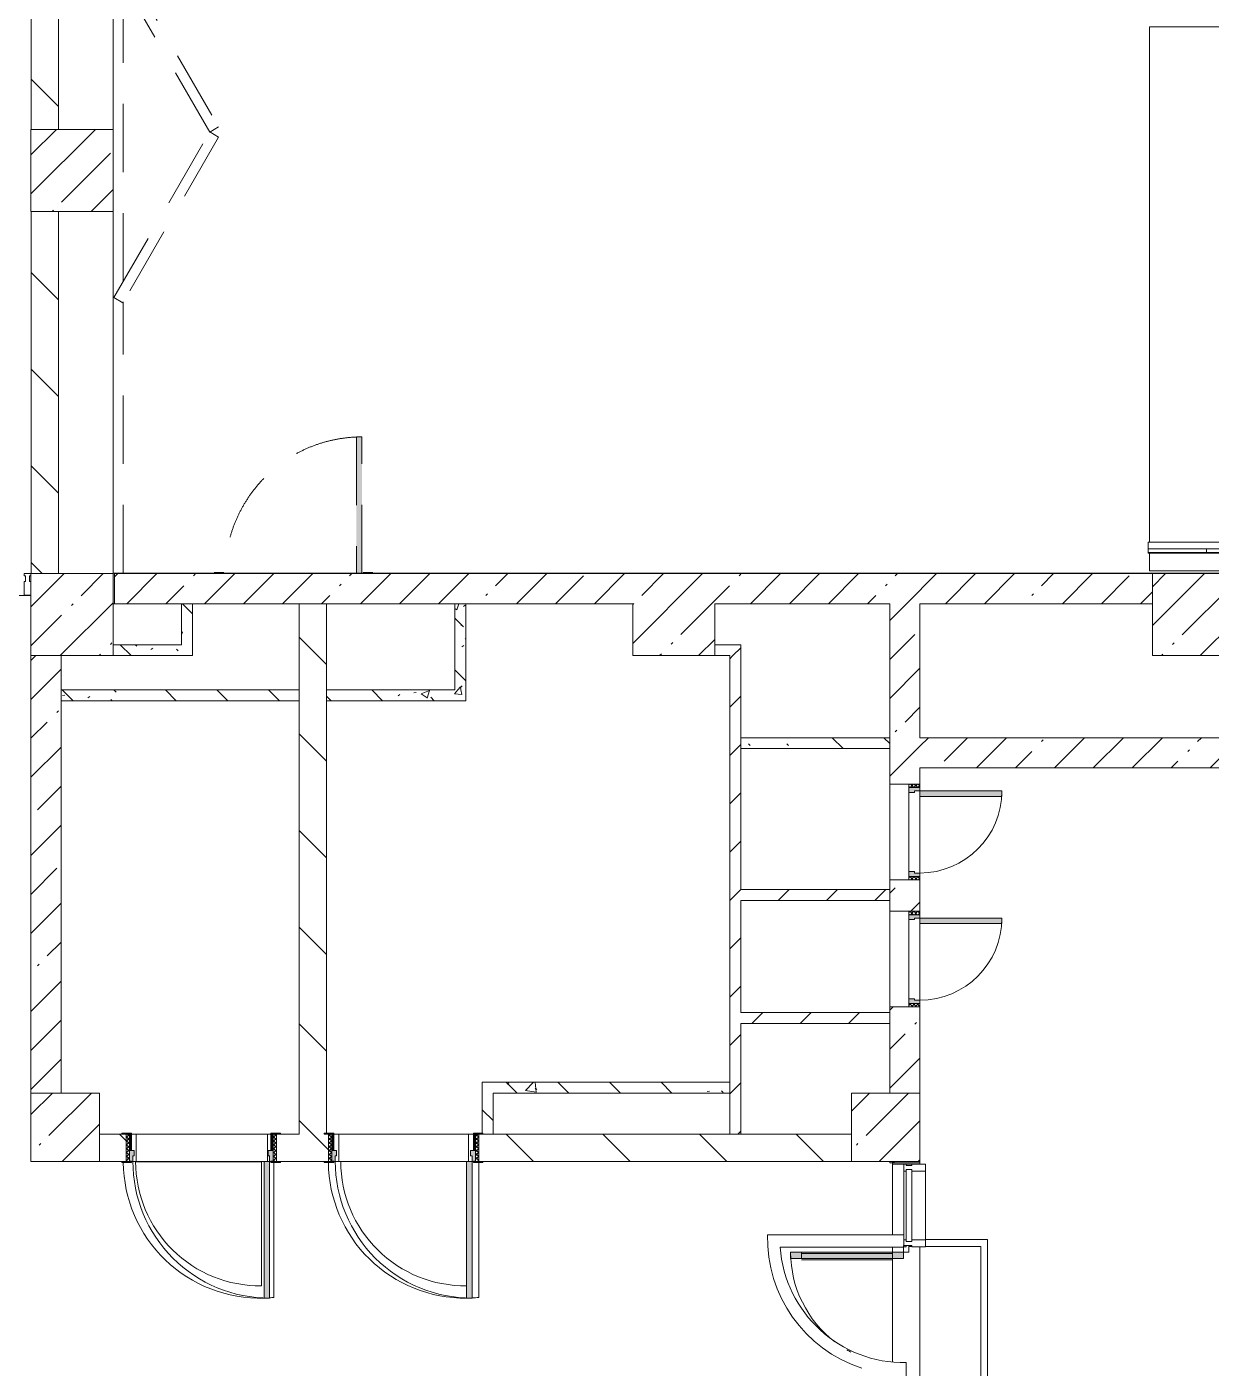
# Model space of a CAD drawing. Header units: millimetres. Extents: x 81731 to 272849, y -8553 to 29000.
# Drawn here: x 159518 to 168179, y 9388 to 19200 of the extents above; entities that cross this region are included whole.
import ezdxf

# ---------------------------------------------------------------- set-up
doc = ezdxf.new("R2010")
doc.units = ezdxf.units.MM
doc.linetypes.add('200_ШТРИХ__ш1_п0_6_', pattern=[800, 500, -300])
for name, color, linetype, lineweight, true_color in [('A-DETL-GENF-2', 7, 'Continuous', 5, 0xe2e2e2), ('A-DETL-GENF-4', 7, 'Continuous', 5, 0xaaaaaa), ('A-DOOR-4', 7, 'Continuous', 5, 0xe2e2e2), ('A-DOOR-5', 7, 'Continuous', 5, 0xaaaaaa), ('A-DOOR-FRAM-2', 7, 'Continuous', 5, 0xe2e2e2), ('A-DOOR-FRAM-4', 7, 'Continuous', 5, 0xaaaaaa), ('A-FLOR-1', 7, 'Continuous', 5, 0xaaaaaa), ('A-WALL-PATT-1', 7, 'Continuous', 5, 0x787878), ('I-WALL-26', 7, 'Continuous', 5, 0x787878)]:
    doc.layers.add(name, color=color, linetype=linetype, lineweight=lineweight, true_color=true_color)
for name, color, linetype, lineweight in [('A-DETL-MBND-1', 7, '200_ШТРИХ__ш1_п0_6_', 9), ('A-GLAZ-CURT-2', 7, 'Continuous', 5), ('A-GLAZ-CWMG-2', 7, 'Continuous', 5), ('A-WALL', 7, 'Continuous', 9), ('A-WALL-6', 7, 'Continuous', 5), ('I-WALL-24', 7, 'Continuous', 5), ('S-COLS-1', 7, 'Continuous', 5), ('S-STRS-2', 7, 'Continuous', 5)]:
    doc.layers.add(name, color=color, linetype=linetype, lineweight=lineweight)
pattern_1 = [(135, (145838.57, 0), (-353.5534, -353.5534), [])]
pattern_2 = [(45, (145838.57, 0), (-285.123, 285.123), []), (45, (146123.7, 0), (-285.123, 285.123), [504.031, -100.806, 16.764, -84.042])]
pattern_3 = [(45, (145838.57, 0), (-176.7767, 176.7767), [])]
pattern_4 = [(135, (145838.57, 0), (-377.171, -377.171), [533.4, -88.9, 17.78, -88.9]), (135, (145838.57, 376.94), (-377.171, -377.171), []), (50, (145838.57, 0), (637.645, -55.787), [66.675, -733.425]), (355, (145838.6, 0), (-123.35, 668.7), [53.34, -586.74]), (100.451, (145891.7, -4.65), (514.299, 612.908), [56.665, -623.315]), (46.184, (145838.6, 177.8), (948.776, -147.15), [100.012, -1100.137]), (96.636, (145917.6, 165.5), (830.91, 865.997), [84.998, -934.973]), (351.184, (145838.6, 177.8), (830.918, 865.99), [80.01, -880.11]), (21, (145927.47, 133.35), (530.651, -357.928), [66.675, -733.425]), (326, (145927.5, 133.35), (216.308, 644.658), [53.34, -586.74]), (71.451, (145971.7, 103.5), (746.96, 286.724), [56.665, -623.315]), (37.5, (145838.57, 0), (10.8105, 295.9426), [16.764, -562.864, 16.764, -578.866, -588.962]), (37.5, (145838.57, 0), (10.8105, 295.9426), [-1175.258, 16.764, -572.198]), (7.5, (145838.57, 0), (233.869, 350.6318), [16.764, -322.834, 16.764, -549.529, -224.472]), (7.5, (145838.57, 0), (233.869, 350.6318), [-905.891, 16.764, -207.708]), (327.5, (145640.32, 0), (474.5678, -20.0513), [16.764, -205.486, 16.764, -676.656, -920.115]), (327.5, (145640.32, 0), (474.5678, -20.0513), [-915.67, 16.764, -903.351]), (317.5, (145551.42, 0), (518.452, 88.9934), [16.764, -272.161, 16.764, -443.738, -653.415]), (317.5, (145551.42, 0), (518.452, 88.9934), [-749.427, 16.764, -636.651])]

# ---------------------------------------------------------------- blocks, each defined once
blk = doc.blocks.new('BSC_Колонна _Прямоугольная - 600х600-V93-2_4_3_птичка')
at = {"layer": 'S-COLS-1'}
h = blk.add_hatch(dxfattribs=at)
h.set_pattern_fill('FP_67', color=256, style=0, pattern_type=2)
h.set_pattern_definition([(45, (-14010, -14900), (-285.123, 285.123), []), (45, (-13724.88, -14900), (-285.123, 285.123), [504.031, -100.806, 16.764, -84.042])])
h.paths.add_polyline_path([(-300, -300), (300, -300), (300, 300), (-300, 300), (-300, -208.3)])
for p, q in [((300, 300), (-300, 300)), ((-300, 300), (-300, -300)), ((300, -300), (300, 300)), ((-300, -300), (300, -300))]:
    blk.add_line(p, q, dxfattribs=at)
blk = doc.blocks.new('BSC_Колонна _Прямоугольная - 600х600-23295697-2_4_3_птичка')
at = {"layer": 'S-COLS-1'}
h = blk.add_hatch(dxfattribs=at)
h.set_pattern_fill('FP_68', color=256, style=0, pattern_type=2)
h.set_pattern_definition([(45, (-14010, -18150), (-285.123, 285.123), []), (45, (-13724.88, -18150), (-285.123, 285.123), [504.031, -100.806, 16.764, -84.042])])
h.paths.add_polyline_path([(-300, -300), (300, -300), (300, 300), (-300, 300)])
for p, q in [((300, 300), (-300, 300)), ((-300, 300), (-300, -300)), ((300, -300), (300, 300)), ((-300, -300), (300, -300))]:
    blk.add_line(p, q, dxfattribs=at)
blk = doc.blocks.new('110_Дверь_СКБ_1Ст_Внутренняя1 - Д-4 1100x2100h_су мгн-32375332-2_4_3_птичка')
at = {"layer": 'A-DOOR-4'}
h = blk.add_hatch(color=256, dxfattribs=at)
h.paths.add_polyline_path([(512.5, 100), (512.5, 60), (502.5, 60), (502.5, 20), (537.5, 20), (537.5, 100)])
h.paths.add_polyline_path([(-487.5, 100), (-512.5, 100), (-512.5, 20), (-477.5, 20), (-477.5, 60), (-487.5, 60)])
at = {"layer": 'A-DOOR-5'}
h = blk.add_hatch(dxfattribs=at)
h.set_pattern_fill('FP_23', color=256, style=0, pattern_type=2)
h.set_pattern_definition([(135, (1751.41, 164.685), (-14.14214, -14.14214), []), (225, (1751.41, 164.685), (14.14214, -14.14214), [])])
h.paths.add_polyline_path([(562.5, 100), (537.5, 100), (537.5, -100), (562.5, -100)])
at = {"layer": 'A-DOOR-FRAM-2'}
for points in [[(-487.5, 1100), (-487.5, 100), (-447.5, 100), (-447.5, 1100)], [(-567.5, 108), (-567.5, 100), (-497.5, 100), (-497.5, 108)], [(592.5, 108), (522.5, 108), (522.5, 100), (592.5, 100)], [(-497.5, 20), (-512.5, 20), (-512.5, -100), (-497.5, -100)], [(537.5, 20), (522.5, 20), (522.5, -100), (537.5, -100)], [(-567.5, -100), (-567.5, -108), (-497.5, -108), (-497.5, -100)], [(592.5, -100), (522.5, -100), (522.5, -108), (592.5, -108)]]:
    blk.add_hatch(color=256, dxfattribs=at).paths.add_polyline_path(points)
at = {"layer": 'A-DOOR-FRAM-4'}
h = blk.add_hatch(dxfattribs=at)
h.set_pattern_fill('FP_24', color=256, style=0, pattern_type=2)
h.set_pattern_definition([(45, (-371.384, 164.685), (-14.1421, 14.1421), []), (135, (-371.384, 164.685), (-14.1421, -14.1421), [])])
h.paths.add_polyline_path([(-512.5, 100), (-537.5, 100), (-537.5, -100), (-512.5, -100)])
at = {"layer": 'A-DOOR-5'}
for p, q in [((-487.5, 1100), (-487.5, 100)), ((-447.5, 1100), (-487.5, 1100)), ((-447.5, 100), (-447.5, 1100)), ((-487.5, 100), (-447.5, 100))]:
    blk.add_line(p, q, dxfattribs=at)
blk.add_arc((-487.5, 100), 1000, 360, 90, dxfattribs=at)
at = {"layer": 'A-DOOR-FRAM-4'}
for p, q in [((-497.5, 108), (-567.5, 108)), ((-567.5, 108), (-567.5, 100)), ((-567.5, 100), (-497.5, 100)), ((-512.5, 100), (-537.5, 100)), ((-537.5, 100), (-537.5, -100)), ((-487.5, 100), (-512.5, 100)), ((-512.5, 100), (-512.5, 20)), ((-512.5, -100), (-512.5, 100)), ((-497.5, 100), (-512.5, 100)), ((-512.5, 100), (-512.5, 99)), ((-512.5, 99), (-497.5, 99)), ((-497.5, 100), (-497.5, 108)), ((-497.5, 99), (-497.5, 100)), ((-487.5, 60), (-487.5, 100)), ((512.5, 100), (512.5, 60)), ((537.5, 100), (512.5, 100)), ((592.5, 108), (522.5, 108)), ((522.5, 108), (522.5, 100)), ((537.5, 100), (522.5, 100)), ((522.5, 100), (522.5, 99)), ((522.5, 100), (592.5, 100)), ((522.5, 99), (537.5, 99)), ((537.5, 20), (537.5, 100)), ((562.5, 100), (537.5, 100)), ((537.5, 100), (537.5, -100)), ((537.5, 99), (537.5, 100)), ((562.5, -100), (562.5, 100)), ((592.5, 100), (592.5, 108)), ((-512.5, 20), (-477.5, 20)), ((-497.5, 20), (-512.5, 20)), ((-512.5, 20), (-512.5, -100)), ((-497.5, -100), (-497.5, 20)), ((-477.5, 60), (-487.5, 60)), ((-477.5, 20), (-477.5, 60)), ((512.5, 60), (502.5, 60)), ((502.5, 60), (502.5, 20)), ((502.5, 20), (537.5, 20)), ((537.5, 20), (522.5, 20)), ((522.5, 20), (522.5, -100)), ((537.5, -100), (537.5, 20)), ((-497.5, -100), (-567.5, -100)), ((-567.5, -100), (-567.5, -108)), ((-567.5, -108), (-497.5, -108)), ((-537.5, -100), (-512.5, -100)), ((-512.5, -100), (-497.5, -100)), ((-497.5, -108), (-497.5, -100)), ((522.5, -100), (537.5, -100)), ((592.5, -100), (522.5, -100)), ((522.5, -100), (522.5, -108)), ((522.5, -108), (592.5, -108)), ((537.5, -100), (562.5, -100)), ((592.5, -108), (592.5, -100))]:
    blk.add_line(p, q, dxfattribs=at)
blk = doc.blocks.new('110_Дверь_СКБ_1Ст_Внутренняя1 - Д-13 1100x2100h_кладовая-33288301-2_4_3_птичка')
at = {"layer": 'A-DETL-MBND-1'}
for points in [[(512.5, 113.4), (512.5, 1110), (472.5, 1110), (472.5, 113.4)], [(592.5, 113.4), (592.5, 118), (522.5, 113.4)]]:
    blk.add_hatch(color=256, dxfattribs=at).paths.add_polyline_path(points)
for p, q in [((512.5, 1110), (472.5, 1110)), ((472.5, 1110), (472.5, 113.4)), ((512.5, 113.4), (512.5, 1110)), ((-497.5, 118), (-567.5, 118)), ((592.5, 118), (522.5, 118))]:
    blk.add_line(p, q, dxfattribs=at)
blk.add_arc((512.5, 110), 1000, 90, 179.80213, dxfattribs=at)
blk = doc.blocks.new('DOR__перегородка__Прямоугольная - ТП-2_ Вн_ДПГ_9480х4200h_2-23998078-2_4_3_птичка')
at = {"layer": 'A-DETL-MBND-1'}
for p, q in [((3.4, -75), (1987.4, -75)), ((1981.6, -71.7), (2019.1, -6.7)), ((3193.9, -771.8), (1981.6, -71.7)), ((2019.1, -6.7), (3231.5, -706.9)), ((2137.4, -75), (4324.5, -75)), ((3230.4, -706.9), (4442.7, -6.7)), ((4480.3, -71.7), (3267.9, -771.8)), ((4442.7, -6.7), (4480.3, -71.7)), ((4474.5, -75), (4486.7, -75)), ((4480.9, -71.7), (4518.4, -6.7)), ((5693.3, -771.8), (4480.9, -71.7)), ((4518.4, -6.7), (5730.8, -706.9)), ((4636.7, -75), (6823.8, -75)), ((5729.7, -706.9), (6942.1, -6.7)), ((6979.6, -71.7), (5767.3, -771.8)), ((6942.1, -6.7), (6979.6, -71.7)), ((6973.8, -75), (6985, -75)), ((6979.2, -71.7), (7016.7, -6.7)), ((8191.6, -771.8), (6979.2, -71.7)), ((7016.7, -6.7), (8229.1, -706.9)), ((7135, -75), (9323.2, -75)), ((8229.1, -706.9), (9441.4, -6.7)), ((9478.9, -71.7), (8266.6, -771.8)), ((9105.2, -200.9), (9105.2, -75)), ((9180.2, -157.6), (9180.2, -75)), ((9255.2, -114.3), (9255.2, -75)), ((9441.4, -6.7), (9478.9, -71.7)), ((9473.2, -75), (9480, -75)), ((9330.2, -1474.2), (9330.2, -157.6)), ((9405.2, -1474.2), (9405.2, -114.3)), ((9105.2, -1474.2), (9105.2, -287.5)), ((9180.2, -1474.2), (9180.2, -244.2)), ((9255.2, -1474.2), (9255.2, -200.9)), ((9480, -1474.2), (9480, -450)), ((3231.5, -706.9), (3193.9, -771.8)), ((3267.9, -771.8), (3230.4, -706.9)), ((5730.8, -706.9), (5693.3, -771.8)), ((5767.3, -771.8), (5729.7, -706.9)), ((8229.1, -706.9), (8191.6, -771.8)), ((8266.6, -771.8), (8229.1, -706.9)), ((9105.2, -1474.2), (9480, -1474.2))]:
    blk.add_line(p, q, dxfattribs=at)
blk = doc.blocks.new('BSC_Колонна _Прямоугольная - 500х500-V148-2_4_3_птичка')
at = {"layer": 'S-COLS-1'}
h = blk.add_hatch(dxfattribs=at)
h.set_pattern_fill('FP_108', color=256, style=0, pattern_type=2)
h.set_pattern_definition([(45, (-19960, -11150), (-285.123, 285.123), []), (45, (-19674.88, -11150), (-285.123, 285.123), [504.031, -100.806, 16.764, -84.042])])
h.paths.add_polyline_path([(-250, -250), (250, -250), (250, 250), (-250, 250), (-250, 71)])
for p, q in [((250, 250), (-250, 250)), ((-250, 250), (-250, -250)), ((250, -250), (250, 250)), ((-250, -250), (250, -250))]:
    blk.add_line(p, q, dxfattribs=at)
blk = doc.blocks.new('110_Дверь_СКБ_1Ст - д-18 _п_ 700x2100h_Технический шкаф ЭОМ и СС-32102833-2_4_3_птичка')
at = {"layer": 'A-DOOR-4'}
h = blk.add_hatch(color=256, dxfattribs=at)
h.paths.add_polyline_path([(337.5, 110), (312.5, 110), (312.5, 70), (302.5, 70), (302.5, 30), (337.5, 30)])
h.paths.add_polyline_path([(-277.5, 70), (-287.5, 70), (-287.5, 110), (-312.5, 110), (-312.5, 30), (-277.5, 30)])
at = {"layer": 'A-DOOR-5'}
h = blk.add_hatch(dxfattribs=at)
h.set_pattern_fill('FP_122', color=256, style=0, pattern_type=2)
h.set_pattern_definition([(135, (1951.41, 174.685), (-14.14214, -14.14214), []), (225, (1951.41, 174.685), (14.14214, -14.14214), [])])
h.paths.add_polyline_path([(362.5, 110), (337.5, 110), (337.5, 30), (362.5, 30)])
at = {"layer": 'A-DOOR-FRAM-2'}
blk.add_hatch(color=256, dxfattribs=at).paths.add_polyline_path([(-247.5, 710), (-287.5, 710), (-287.5, 110), (-247.5, 110)])
at = {"layer": 'A-DOOR-FRAM-4'}
h = blk.add_hatch(dxfattribs=at)
h.set_pattern_fill('FP_123', color=256, style=0, pattern_type=2)
h.set_pattern_definition([(45, (-171.384, 174.685), (-14.1421, 14.1421), []), (135, (-171.384, 174.685), (-14.1421, -14.1421), [])])
h.paths.add_polyline_path([(-312.5, 110), (-337.5, 110), (-337.5, 30), (-312.5, 30)])
at = {"layer": 'A-DOOR-5'}
for p, q in [((-287.5, 710), (-287.5, 110)), ((-247.5, 710), (-287.5, 710)), ((-247.5, 110), (-247.5, 710)), ((-287.5, 110), (-247.5, 110))]:
    blk.add_line(p, q, dxfattribs=at)
blk.add_arc((-287.5, 110), 600, 360, 90, dxfattribs=at)
at = {"layer": 'A-DOOR-FRAM-4'}
for p, q in [((-312.5, 110), (-337.5, 110)), ((-337.5, 110), (-337.5, 30)), ((-287.5, 110), (-312.5, 110)), ((-312.5, 110), (-312.5, 30)), ((-312.5, 30), (-312.5, 110)), ((-287.5, 70), (-287.5, 110)), ((-247.5, 110), (312.5, 110)), ((312.5, 110), (312.5, 70)), ((337.5, 110), (312.5, 110)), ((337.5, 30), (337.5, 110)), ((362.5, 110), (337.5, 110)), ((337.5, 110), (337.5, 30)), ((362.5, 30), (362.5, 110)), ((-337.5, 30), (-312.5, 30)), ((-312.5, 30), (-277.5, 30)), ((-277.5, 70), (-287.5, 70)), ((-277.5, 30), (-277.5, 70)), ((302.5, 30), (-277.5, 30)), ((312.5, 70), (302.5, 70)), ((302.5, 70), (302.5, 30)), ((302.5, 30), (337.5, 30)), ((337.5, 30), (362.5, 30))]:
    blk.add_line(p, q, dxfattribs=at)
blk = doc.blocks.new('BSC_Колонна _Прямоугольная - 500х500-V176-2_4_3_птичка')
at = {"layer": 'S-COLS-1'}
h = blk.add_hatch(dxfattribs=at)
h.set_pattern_fill('FP_131', color=256, style=0, pattern_type=2)
h.set_pattern_definition([(45, (-13960, -11150), (-285.123, 285.123), []), (45, (-13674.88, -11150), (-285.123, 285.123), [504.031, -100.806, 16.764, -84.042])])
h.paths.add_polyline_path([(-250, -250), (250, -250), (250, 250), (-250, 250), (-250, 71)])
for p, q in [((250, 250), (-250, 250)), ((-250, 250), (-250, -250)), ((250, -250), (250, 250)), ((-250, -250), (250, -250))]:
    blk.add_line(p, q, dxfattribs=at)
blk = doc.blocks.new('BSC_Колонна _Прямоугольная - 600х600-V180-2_4_3_птичка')
at = {"layer": 'S-COLS-1'}
h = blk.add_hatch(dxfattribs=at)
h.set_pattern_fill('FP_134', color=256, style=0, pattern_type=2)
h.set_pattern_definition([(45, (-22210, -14900), (-285.123, 285.123), []), (45, (-21924.88, -14900), (-285.123, 285.123), [504.031, -100.806, 16.764, -84.042])])
h.paths.add_polyline_path([(-300, -300), (300, -300), (300, 300), (-300, 300)])
for p, q in [((300, 300), (-300, 300)), ((-300, 300), (-300, -300)), ((300, -300), (300, 300)), ((-300, -300), (300, -300))]:
    blk.add_line(p, q, dxfattribs=at)
blk = doc.blocks.new('Прямоугольный импост - Импост структурный с накладкой - 160мм-23997896-2_4_3_птичка')
at = {"layer": 'A-GLAZ-CWMG-2'}
for p, q in [((-50, 40), (-50, 140)), ((-50, 140), (-0.3, 140)), ((-40, 40), (-50, 40)), ((-50, -17), (-50, 0)), ((-50, 0), (-40, 0)), ((-40, 0), (-40, 40)), ((-10, 40), (-10, 0)), ((-0.3, 40), (-10, 40)), ((-10, 0), (-0.3, 0)), ((-0.3, -17), (-50, -17))]:
    blk.add_line(p, q, dxfattribs=at)
blk = doc.blocks.new('Системная панель - Стекло - 40мм-32387041-2_4_3_птичка')
at = {"layer": 'A-GLAZ-CURT-2'}
h = blk.add_hatch(dxfattribs=at)
h.set_pattern_fill('FP_161', color=256, style=0, pattern_type=2)
h.set_pattern_definition([(135, (10077.7, -20610), (-1414.21, -1414.21), [1000, -3000]), (135, (10577.7, -21610), (-1414.21, -1414.21), [3000, -1000]), (135, (11077.7, -19610), (-1414.21, -1414.21), [1000, -3000])])
h.paths.add_polyline_path([(262.3, 40), (-262.3, 40), (-262.3, 0), (262.3, 0)])
for p, q in [((262.3, 40), (-262.3, 40)), ((-262.3, 40), (-262.3, 0)), ((-262.3, 0), (262.3, 0)), ((262.3, 0), (262.3, 40))]:
    blk.add_line(p, q, dxfattribs=at)
blk = doc.blocks.new('Прямоугольный импост - Импост структурный с накладкой - 160мм Темный-30755591-2_4_3_птичка')
at = {"layer": 'A-GLAZ-CWMG-2'}
for p, q in [((-25, 0), (-25, 17)), ((-25, 17), (25, 17)), ((-15, 0), (-25, 0)), ((-15, -40), (-15, 0)), ((25, 0), (15, 0)), ((15, 0), (15, -40)), ((25, 17), (25, 0)), ((-25, -140), (-25, -40)), ((-25, -40), (-15, -40)), ((15, -40), (25, -40)), ((25, -40), (25, -140)), ((25, -140), (-25, -140))]:
    blk.add_line(p, q, dxfattribs=at)
blk = doc.blocks.new('Прямоугольный импост - Импост структурный с накладкой - 160мм Темный-30755595-2_4_3_птичка')
at = {"layer": 'A-GLAZ-CWMG-2'}
for p, q in [((0, 17), (-50, 17)), ((-50, 17), (-50, 0)), ((-50, 0), (-40, 0)), ((-40, 0), (-40, -40)), ((-10, -40), (-10, 0)), ((-10, 0), (0, 0)), ((0, 0), (0, 17)), ((-40, -40), (-50, -40)), ((-50, -40), (-50, -140)), ((0, -40), (-10, -40)), ((0, -140), (0, -40)), ((-50, -140), (0, -140))]:
    blk.add_line(p, q, dxfattribs=at)
blk = doc.blocks.new('Дверь_Витражная_остекление_ - ВВ-16 остекление-32390142-2_4_3_птичка')
at = {"layer": 'A-DETL-GENF-2'}
for points in [[(-787.5, -20), (-832.5, -20), (-832.5, -845), (-787.5, -845), (-787.5, -56)], [(849.9, -860), (849.9, -20), (837.5, -20), (837.5, -860)]]:
    blk.add_hatch(color=256, dxfattribs=at).paths.add_polyline_path(points)
at = {"layer": 'A-DETL-GENF-4'}
for p, q in [((-787.5, -20), (-832.5, -20)), ((-832.5, -845), (-832.5, -20)), ((-787.5, -20), (-832.5, -20)), ((-832.5, -20), (-832.5, -845)), ((-787.5, -845), (-787.5, -20)), ((-787.5, -845), (-787.5, -20)), ((837.5, -860), (837.5, -20)), ((837.5, -20), (837.5, -860)), ((-832.5, -100), (-787.5, -100)), ((-822.5, -765), (-822.5, -100)), ((-778.5, -765), (-778.5, -100)), ((828.5, -780), (828.5, -100)), ((849.9, -100), (837.5, -100)), ((-832.5, -765), (-787.5, -765)), ((849.9, -780), (837.5, -780)), ((-832.5, -845), (-787.5, -845)), ((-832.5, -845), (-787.5, -845)), ((849.9, -860), (837.5, -860)), ((837.5, -860), (849.9, -860))]:
    blk.add_line(p, q, dxfattribs=at)
at = {"layer": 'A-DOOR-5'}
for p, q in [((-882.5, 20), (-832.5, 20)), ((-882.5, -20), (-882.5, 20)), ((-832.5, 20), (-832.5, -20)), ((832.5, 20), (882.5, 20)), ((832.5, -20), (832.5, 20)), ((882.5, 20), (882.5, -20)), ((-832.5, -20), (-882.5, -20)), ((-832.5, -845), (-832.5, -20)), ((832.5, -860), (832.5, -20)), ((882.5, -20), (832.5, -20))]:
    blk.add_line(p, q, dxfattribs=at)
for centre, radius, start, end in [((-832.5, -20), 825, 329.80944, 332.20433), ((-832.5, -20), 825, 270, 322.60785), ((832.5, -20), 840, 230.33856, 232.99265), ((832.5, -20), 840, 234.0758, 270)]:
    blk.add_arc(centre, radius, start, end, dxfattribs=at)
blk = doc.blocks.new('Прямоугольный импост - Импост структурный с накладкой - 160мм Темный-32387142-2_4_3_птичка')
at = {"layer": 'A-GLAZ-CWMG-2'}
for p, q in [((20093, 10325.4), (20093, 10830)), ((20250, 10325.4), (20250, 10830))]:
    blk.add_line(p, q, dxfattribs=at)
blk = doc.blocks.new('Перекрытия 2 - Перекрытия 4-32990152-2_4_3_птичка')
at = {"layer": 'S-STRS-2'}
for p, q in [((21910, 19180), (22510, 19180)), ((21910, 19180), (21910, 15410.8)), ((21910, 15330), (21910, 15200)), ((22810, 15200), (21910, 15200))]:
    blk.add_line(p, q, dxfattribs=at)
blk = doc.blocks.new('Стены наклон_ амфитеатр - Стены наклон_ амфитеатр-32992696-2_4_3_птичка')
at = {"layer": 'A-WALL-PATT-1'}
h = blk.add_hatch(dxfattribs=at)
h.set_pattern_fill('FP_164', color=256, style=0, pattern_type=2)
h.set_pattern_definition([(0, (26444.5, 15393.4), (0, 246.1), []), (90, (26444.5, 15393.4), (-1300, 8e-14), [])])
h.paths.add_polyline_path([(31010, 15353.9), (31010, 15380.7), (21879, 15380.7), (21879, 15353.9), (30993.5, 15353.9)])
at = {"layer": 'A-WALL-6'}
for p, q in [((31041, 15430.8), (21879, 15430.8)), ((21879, 15430.8), (21879, 15380.7)), ((21879, 15380.7), (31010, 15380.7)), ((21879, 15353.9), (21879, 15380.7)), ((21879, 15350), (21879, 15353.9)), ((31010, 15353.9), (21879, 15353.9)), ((31010, 15350), (21879, 15350))]:
    blk.add_line(p, q, dxfattribs=at)

msp = doc.modelspace()

# ---------------------------------------------------------------- hatches: boundary and pattern name
at = {"layer": 'I-WALL-24'}
h = msp.add_hatch(dxfattribs=at)
h.set_pattern_fill('FP_77', color=256, style=0, pattern_type=2)
h.set_pattern_definition(pattern_1)
h.paths.add_polyline_path([(159548.8, 15200), (159748.8, 15200), (159748.8, 17850), (159548.8, 17850), (159548.8, 15848.6)])
h.paths.add_polyline_path([(159548.8, 18450), (159748.8, 18450), (159748.8, 21600), (159548.8, 21600), (159548.8, 20476.2)])
h.paths.add_polyline_path([(159548.8, 22200), (159748.8, 22200), (159748.8, 26300), (159548.8, 26300), (159548.8, 25103.8)])
h = msp.add_hatch(dxfattribs=at)
h.set_pattern_fill('FP_74', color=256, style=0, pattern_type=2)
h.set_pattern_definition(pattern_2)
h.paths.add_polyline_path([(176448.6, 14980), (176628.6, 14980), (176628.6, 15200), (176448.6, 15196.3)])
h.paths.add_polyline_path([(172521, 14980), (175848.6, 14980), (175848.6, 15200), (172248.6, 15200), (172248.6, 14980)])
h.paths.add_polyline_path([(161708.6, 14980), (163948.8, 14980), (163948.8, 15200), (160158.6, 15200), (160158.6, 14980), (161508.6, 14980)])
h.paths.add_polyline_path([(171648.6, 14980), (171648.6, 15200), (168348.6, 15200), (168348.6, 14980), (168810.9, 14980)])
h.paths.add_polyline_path([(164548.8, 14980), (167748.6, 14980), (167748.6, 15200), (164548.8, 15200)])
h = msp.add_hatch(dxfattribs=at)
h.set_pattern_fill('FP_77', color=256, style=0, pattern_type=2)
h.set_pattern_definition(pattern_1)
h.paths.add_polyline_path([(161508.6, 11100), (161693.6, 11100), (161693.6, 11108), (161708.6, 11108), (161708.6, 14980), (161508.6, 14980), (161508.6, 11221)])
h = msp.add_hatch(dxfattribs=at)
h.set_pattern_fill('FP_74', color=256, style=0, pattern_type=2)
h.set_pattern_definition(pattern_2)
h.paths.add_polyline_path([(165828.6, 10890), (166048.6, 10890), (166048.6, 10900), (165828.6, 10900)])
h.paths.add_polyline_path([(165968.6, 11400), (166048.6, 11400), (166048.6, 12030), (165828.6, 12030), (165828.6, 11400), (165939.7, 11400)])
h.paths.add_polyline_path([(165968.6, 12730), (166048.6, 12730), (166048.6, 12960), (165828.6, 12960), (165828.6, 12730)])
h.paths.add_polyline_path([(165968.6, 13660), (166048.6, 13660), (166048.6, 14980), (165828.6, 14980), (165828.6, 13660)])
h = msp.add_hatch(dxfattribs=at)
h.set_pattern_fill('FP_78', color=256, style=0, pattern_type=2)
h.set_pattern_definition(pattern_3)
h.paths.add_polyline_path([(164658.6, 14600), (164738.6, 14600), (164738.6, 14680), (164548.8, 14680), (164548.8, 14600)])
h = msp.add_hatch(dxfattribs=at)
h.set_pattern_fill('FP_74', color=256, style=0, pattern_type=2)
h.set_pattern_definition(pattern_2)
h.paths.add_polyline_path([(159768.6, 11400), (159768.6, 14600), (159548.6, 14600), (159548.7, 11400)])
h = msp.add_hatch(dxfattribs=at)
h.set_pattern_fill('FP_78', color=256, style=0, pattern_type=2)
h.set_pattern_definition(pattern_3)
h.paths.add_polyline_path([(164738.6, 11100), (164738.6, 14600), (164658.6, 14600), (164658.6, 11100)])
h = msp.add_hatch(dxfattribs=at)
h.set_pattern_fill('FP_74', color=256, style=0, pattern_type=2)
h.set_pattern_definition(pattern_2)
h.paths.add_polyline_path([(176231, 13780), (176628.6, 13780), (176628.6, 14000), (166048.6, 14000), (166048.6, 13780), (172521, 13780)])
h = msp.add_hatch(dxfattribs=at)
h.set_pattern_fill('FP_78', color=256, style=0, pattern_type=2)
h.set_pattern_definition(pattern_3)
h.paths.add_polyline_path([(165828.6, 12810), (165828.6, 12890), (164738.6, 12890), (164738.6, 12810), (165100.8, 12810)])
h = msp.add_hatch(dxfattribs=at)
h.set_pattern_fill('FP_78', color=256, style=0, pattern_type=2)
h.set_pattern_definition(pattern_3)
h.paths.add_polyline_path([(165828.6, 11910), (165828.6, 11990), (164738.6, 11990), (164738.6, 11910), (165100.8, 11910)])
h = msp.add_hatch(dxfattribs=at)
h.set_pattern_fill('FP_77', color=256, style=0, pattern_type=2)
h.set_pattern_definition(pattern_1)
h.paths.add_polyline_path([(165548.6, 10900), (165548.6, 11100), (162823.6, 11100), (162823.6, 10900), (165100.8, 10900)])
h.paths.add_polyline_path([(160243.6, 10900), (160243.6, 11100), (160048.6, 11100), (160048.6, 10900), (160213.6, 10900)])
h.paths.add_polyline_path([(161373.6, 10900), (161723.6, 10900), (161723.6, 11100), (161343.6, 11100), (161343.6, 10900)])
at = {"layer": 'I-WALL-26'}
h = msp.add_hatch(dxfattribs=at)
h.set_pattern_fill('FP_81', color=256, style=0, pattern_type=2)
h.set_pattern_definition(pattern_4)
h.paths.add_polyline_path([(160728.6, 14680), (160728.6, 14980), (160648.6, 14980), (160648.6, 14680)])
h = msp.add_hatch(dxfattribs=at)
h.set_pattern_fill('FP_81', color=256, style=0, pattern_type=2)
h.set_pattern_definition(pattern_4)
h.paths.add_polyline_path([(162728.6, 14350), (162728.6, 14980), (162648.6, 14980), (162648.6, 14350)])
h = msp.add_hatch(dxfattribs=at)
h.set_pattern_fill('FP_81', color=256, style=0, pattern_type=2)
h.set_pattern_definition(pattern_4)
h.paths.add_polyline_path([(160148.6, 14600), (160728.6, 14600), (160728.6, 14680), (160148.6, 14680)])
h = msp.add_hatch(dxfattribs=at)
h.set_pattern_fill('FP_81', color=256, style=0, pattern_type=2)
h.set_pattern_definition(pattern_4)
h.paths.add_polyline_path([(161508.6, 14270), (161508.6, 14350), (159768.6, 14350), (159768.6, 14270), (161390.7, 14270)])
h = msp.add_hatch(dxfattribs=at)
h.set_pattern_fill('FP_81', color=256, style=0, pattern_type=2)
h.set_pattern_definition(pattern_4)
h.paths.add_polyline_path([(161708.6, 14270), (162728.6, 14270), (162728.6, 14350), (161708.6, 14350)])
h = msp.add_hatch(dxfattribs=at)
h.set_pattern_fill('FP_81', color=256, style=0, pattern_type=2)
h.set_pattern_definition(pattern_4)
h.paths.add_polyline_path([(165828.6, 13920), (165828.6, 14000), (164738.6, 14000), (164738.6, 13920), (165100.8, 13920)])
h = msp.add_hatch(dxfattribs=at)
h.set_pattern_fill('FP_81', color=256, style=0, pattern_type=2)
h.set_pattern_definition(pattern_4)
h.paths.add_polyline_path([(162853.6, 11100), (162928.6, 11100), (162928.6, 11480), (162848.6, 11480), (162853.6, 11108)])
h = msp.add_hatch(dxfattribs=at)
h.set_pattern_fill('FP_81', color=256, style=0, pattern_type=2)
h.set_pattern_definition(pattern_4)
h.paths.add_polyline_path([(164658.6, 11400), (164658.6, 11480), (162928.6, 11480), (162928.6, 11400)])
at = {"layer": 'S-COLS-1'}
h = msp.add_hatch(dxfattribs=at)
h.set_pattern_fill('FP_74', color=256, style=0, pattern_type=2)
h.set_pattern_definition(pattern_2)
h.paths.add_polyline_path([(163948.8, 14600), (164548.8, 14600), (164548.8, 15200), (163948.8, 15200), (163948.8, 14980)])

# ---------------------------------------------------------------- linework, layer by layer
at = {"layer": 'A-FLOR-1'}
for p, q in [((160148.8, 15200), (160148.8, 24680)), ((176448.6, 15203.4), (160148.6, 15203.4)), ((159548.6, 15040), (152608.6, 15040)), ((160158.6, 14980), (160148.6, 14980)), ((160283.6, 11100), (160318.6, 11100)), ((160318.6, 11100), (160318.6, 10897.8)), ((161278.6, 10900), (161278.6, 11100)), ((161278.6, 11100), (161303.6, 11100)), ((161763.6, 11100), (161798.6, 11100)), ((161798.6, 11100), (161798.6, 10900)), ((162748.6, 10900), (162748.6, 11100)), ((162748.6, 11100), (162783.6, 11100)), ((160313.6, 10899), (160283.6, 10899)), ((160318.6, 10897.8), (161233.6, 10897.8)), ((161253.6, 10900), (161233.6, 10900)), ((161233.6, 10900), (161233.6, 9990.1)), ((161323.6, 9905), (161323.6, 10892)), ((161813.6, 10899), (161763.6, 10899)), ((161798.6, 10900), (162733.6, 10900)), ((162823.6, 9905), (162823.6, 10892)), ((165931.6, 10363), (164934.9, 10363)), ((166543.6, 10328.9), (166088.6, 10328.9)), ((166543.6, 8497.4), (166543.6, 10328.9)), ((165026.9, 10273), (165928.6, 10273)), ((165968.6, 10278.9), (165988.6, 10278.9)), ((166088.6, 10278.9), (166493.6, 10278.9)), ((166493.6, 10278.9), (166493.6, 8547.4)), ((165948.6, 9329.4), (165948.6, 9428.1))]:
    msp.add_line(p, q, dxfattribs=at)
for centre, radius, start, end in [((161223.6, 10900), 1000, 180.45922, 271.72242), ((161223.6, 10900), 910, 180.06296, 270.62964), ((162723.6, 10900), 1000, 180.45922, 270.57477), ((162723.6, 10900), 910, 180.06296, 270.62964), ((165934.5, 10338), 1000, 178.56746, 251.86052), ((165934.5, 10338), 910, 184.09604, 270.88287), ((161223.6, 10900), 1000, 274.01771, 275.73917), ((162723.6, 10900), 1000, 272.87006, 275.73917)]:
    msp.add_arc(centre, radius, start, end, dxfattribs=at)
at = {"layer": 'A-WALL'}
for p, q in [((160728.6, 14980), (160648.6, 14980)), ((161708.6, 14980), (161508.6, 14980)), ((162728.6, 14980), (162648.6, 14980)), ((159768.6, 14350), (159768.6, 14270)), ((161508.6, 14270), (161508.6, 14350)), ((161708.6, 14350), (161708.6, 14270)), ((164738.6, 14000), (164738.6, 13920)), ((165828.6, 13920), (165828.6, 14000)), ((165828.6, 12810), (165828.6, 12890)), ((165828.6, 11910), (165828.6, 11990)), ((164658.6, 11400), (164658.6, 11480)), ((162853.6, 11100), (162928.6, 11100)), ((164658.6, 11100), (164738.6, 11100)), ((166048.6, 10890), (166048.6, 10900))]:
    msp.add_line(p, q, dxfattribs=at)
at = {"layer": 'I-WALL-24'}
for p, q in [((159548.8, 21600), (159548.8, 18450)), ((159748.8, 18450), (159748.8, 21600)), ((159548.8, 17850), (159548.8, 15200)), ((159748.8, 15200), (159748.8, 17850)), ((163948.8, 15200), (160158.6, 15200)), ((160158.6, 15200), (160158.6, 14980)), ((167748.6, 15200), (164548.8, 15200)), ((160158.6, 14980), (160648.6, 14980)), ((160648.6, 14980), (160648.6, 14680)), ((160728.6, 14980), (161508.6, 14980)), ((160728.6, 14600), (160728.6, 14980)), ((161508.6, 14980), (161508.6, 14350)), ((161708.6, 14350), (161708.6, 14980)), ((161708.6, 14980), (162648.6, 14980)), ((162648.6, 14980), (162648.6, 14350)), ((162728.6, 14980), (163948.8, 14980)), ((162728.6, 14270), (162728.6, 14980)), ((164548.8, 14980), (165828.6, 14980)), ((165828.6, 14980), (165828.6, 14000)), ((166048.6, 14980), (167748.6, 14980)), ((166048.6, 14000), (166048.6, 14980)), ((160648.6, 14680), (160148.6, 14680)), ((164738.6, 14680), (164548.8, 14680)), ((164548.8, 14680), (164548.8, 14600)), ((164738.6, 14000), (164738.6, 14680)), ((159548.6, 14600), (159548.6, 11400)), ((159768.6, 14350), (159768.6, 14600)), ((160148.6, 14600), (160728.6, 14600)), ((164548.8, 14600), (164658.6, 14600)), ((164658.6, 14600), (164658.6, 11480)), ((161508.6, 14350), (159768.6, 14350)), ((162648.6, 14350), (161708.6, 14350)), ((159768.6, 11400), (159768.6, 14270)), ((159768.6, 14270), (161508.6, 14270)), ((161508.6, 14270), (161508.6, 11100)), ((161708.6, 11108), (161708.6, 14270)), ((161708.6, 14270), (162728.6, 14270)), ((165828.6, 14000), (164738.6, 14000)), ((176628.6, 14000), (166048.6, 14000)), ((164738.6, 12890), (164738.6, 13920)), ((164738.6, 13920), (165828.6, 13920)), ((165828.6, 12890), (165828.6, 13920)), ((166048.6, 13660), (166048.6, 13780)), ((166048.6, 13780), (177138.6, 13780)), ((165828.6, 13660), (165968.6, 13660)), ((165968.6, 12960), (165828.6, 12960)), ((166048.6, 12730), (166048.6, 12960)), ((165828.6, 12890), (164738.6, 12890)), ((164738.6, 11990), (164738.6, 12810)), ((164738.6, 12810), (165828.6, 12810)), ((165828.6, 11990), (165828.6, 12810)), ((165828.6, 12730), (165968.6, 12730)), ((165828.6, 11990), (164738.6, 11990)), ((165968.6, 12030), (165828.6, 12030)), ((166048.6, 11400), (166048.6, 12030)), ((164738.6, 11100), (164738.6, 11910)), ((164738.6, 11910), (165828.6, 11910)), ((165828.6, 11910), (165828.6, 11400)), ((162848.6, 11480), (162848.6, 11108)), ((164658.6, 11480), (162848.6, 11480)), ((162928.6, 11100), (162928.6, 11400)), ((162928.6, 11400), (164658.6, 11400)), ((164658.6, 11400), (164658.6, 11100)), ((160213.6, 11100), (160048.6, 11100)), ((160283.6, 11100), (161303.6, 11100)), ((161508.6, 11100), (161373.6, 11100)), ((161798.6, 11100), (162748.6, 11100)), ((164658.6, 11100), (162928.6, 11100)), ((165548.6, 11100), (164738.6, 11100)), ((160048.6, 10900), (160213.6, 10900)), ((161233.6, 10900), (160293.6, 10900)), ((161373.6, 10900), (161693.6, 10900)), ((161798.6, 10900), (161773.6, 10900)), ((162853.6, 10900), (165548.6, 10900)), ((165828.6, 10900), (165828.6, 10890)), ((165848.6, 10363), (165848.6, 10900)), ((165828.6, 10890), (166048.6, 10890)), ((165848.6, 10880), (166048.6, 10880)), ((166048.6, 10880), (166048.6, 10890)), ((165848.6, 9432.4), (165848.6, 10273)), ((166048.6, 10275.4), (166048.6, 8547.4))]:
    msp.add_line(p, q, dxfattribs=at)
at = {"layer": 'S-COLS-1'}
for p, q in [((164548.8, 15200), (163948.8, 15200)), ((163948.8, 14980), (163948.8, 14600)), ((164548.8, 14600), (164548.8, 14980)), ((163948.8, 14600), (164548.8, 14600))]:
    msp.add_line(p, q, dxfattribs=at)

# ---------------------------------------------------------------- block references
at = {"layer": 'A-DETL-MBND-1', "rotation": 90.00000000000044}
msp.add_blockref('DOR__перегородка__Прямоугольная - ТП-2_ Вн_ДПГ_9480х4200h_2-23998078-2_4_3_птичка', (160148.6, 15200), dxfattribs=at)
at = {"layer": 'A-DETL-MBND-1'}
msp.add_blockref('110_Дверь_СКБ_1Ст_Внутренняя1 - Д-13 1100x2100h_кладовая-33288301-2_4_3_птичка', (161456.1, 15090), dxfattribs=at)
at = {"layer": 'A-DOOR-5'}
for name, p, rotation in [('110_Дверь_СКБ_1Ст - д-18 _п_ 700x2100h_Технический шкаф ЭОМ и СС-32102833-2_4_3_птичка', (165938.6, 13322.5), 269.9999999999999), ('110_Дверь_СКБ_1Ст - д-18 _п_ 700x2100h_Технический шкаф ЭОМ и СС-32102833-2_4_3_птичка', (165938.6, 12392.5), 269.9999999999999), ('110_Дверь_СКБ_1Ст_Внутренняя1 - Д-4 1100x2100h_су мгн-32375332-2_4_3_птичка', (160806.1, 11000), 180), ('110_Дверь_СКБ_1Ст_Внутренняя1 - Д-4 1100x2100h_су мгн-32375332-2_4_3_птичка', (162286.1, 11000), 180), ('Дверь_Витражная_остекление_ - ВВ-16 остекление-32390142-2_4_3_птичка', (165948.6, 9402.9), 269.9999999999998)]:
    msp.add_blockref(name, p, dxfattribs=dict(at, rotation=rotation))
at = {"layer": 'A-GLAZ-CURT-2', "rotation": 269.9999999999997}
msp.add_blockref('Системная панель - Стекло - 40мм-32387041-2_4_3_птичка', (165948.6, 10577.7), dxfattribs=at)
at = {"layer": 'A-GLAZ-CWMG-2', "extrusion": (0, 0, -1)}
for name, p, rotation in [('Прямоугольный импост - Импост структурный с накладкой - 160мм-23997896-2_4_3_птичка', (-159548.8, 15183), 180), ('Прямоугольный импост - Импост структурный с накладкой - 160мм Темный-30755591-2_4_3_птичка', (-165948.6, 10300.4), 270.0000000000002)]:
    msp.add_blockref(name, p, dxfattribs=dict(at, rotation=rotation))
at = {"layer": 'A-GLAZ-CWMG-2', "rotation": 89.99999999999977}
msp.add_blockref('Прямоугольный импост - Импост структурный с накладкой - 160мм Темный-30755595-2_4_3_птичка', (165948.6, 10880), dxfattribs=at)
at = {"layer": 'A-GLAZ-CWMG-2'}
msp.add_blockref('Прямоугольный импост - Импост структурный с накладкой - 160мм Темный-32387142-2_4_3_птичка', (145838.6, 0), dxfattribs=at)
at = {"layer": 'A-WALL-6'}
msp.add_blockref('Стены наклон_ амфитеатр - Стены наклон_ амфитеатр-32992696-2_4_3_птичка', (145838.6, 0), dxfattribs=at)
at = {"layer": 'S-COLS-1'}
for name, p in [('BSC_Колонна _Прямоугольная - 600х600-23295697-2_4_3_птичка', (159848.6, 18150)), ('BSC_Колонна _Прямоугольная - 600х600-V93-2_4_3_птичка', (159848.6, 14900)), ('BSC_Колонна _Прямоугольная - 600х600-V180-2_4_3_птичка', (168048.6, 14900)), ('BSC_Колонна _Прямоугольная - 500х500-V176-2_4_3_птичка', (159798.6, 11150)), ('BSC_Колонна _Прямоугольная - 500х500-V148-2_4_3_птичка', (165798.6, 11150))]:
    msp.add_blockref(name, p, dxfattribs=at)
at = {"layer": 'S-STRS-2'}
msp.add_blockref('Перекрытия 2 - Перекрытия 4-32990152-2_4_3_птичка', (145818.6, 20), dxfattribs=at)

doc.saveas('drawing.dxf')
